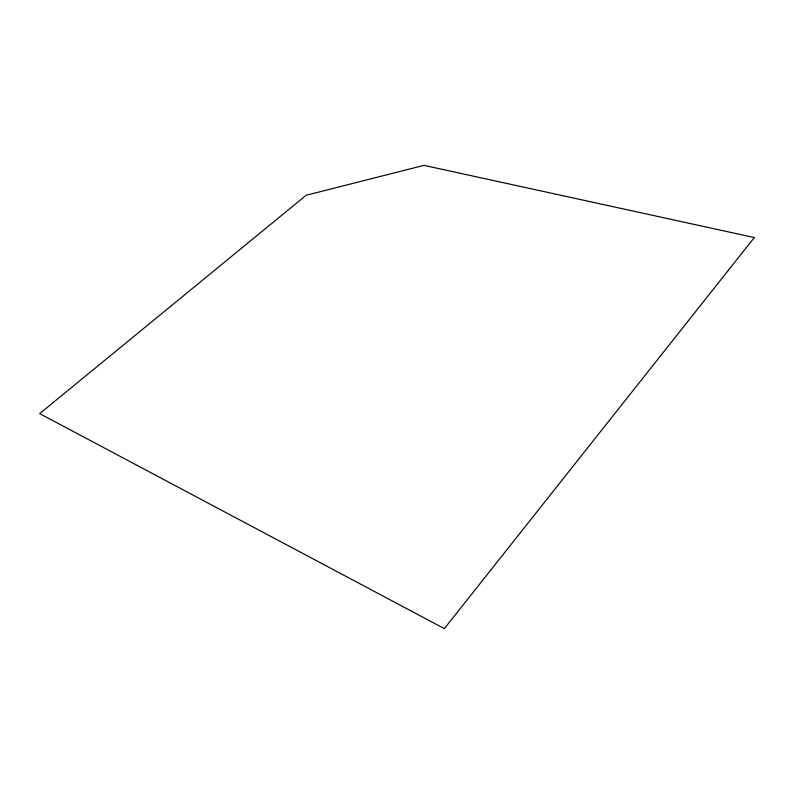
<?xml version="1.0" encoding="UTF-8"?>
<svg xmlns="http://www.w3.org/2000/svg" width="794" height="794" viewBox="0 0 794 794"><rect width="100%" height="100%" fill="white"/><g stroke="black" fill="none" stroke-linecap="round" stroke-linejoin="round"><path stroke-width="1.19" d="M754.3 237.555L444.352 628.64L39.7 413.614L306.147 195.264L423.996 165.36L754.3 237.555"/></g></svg>
